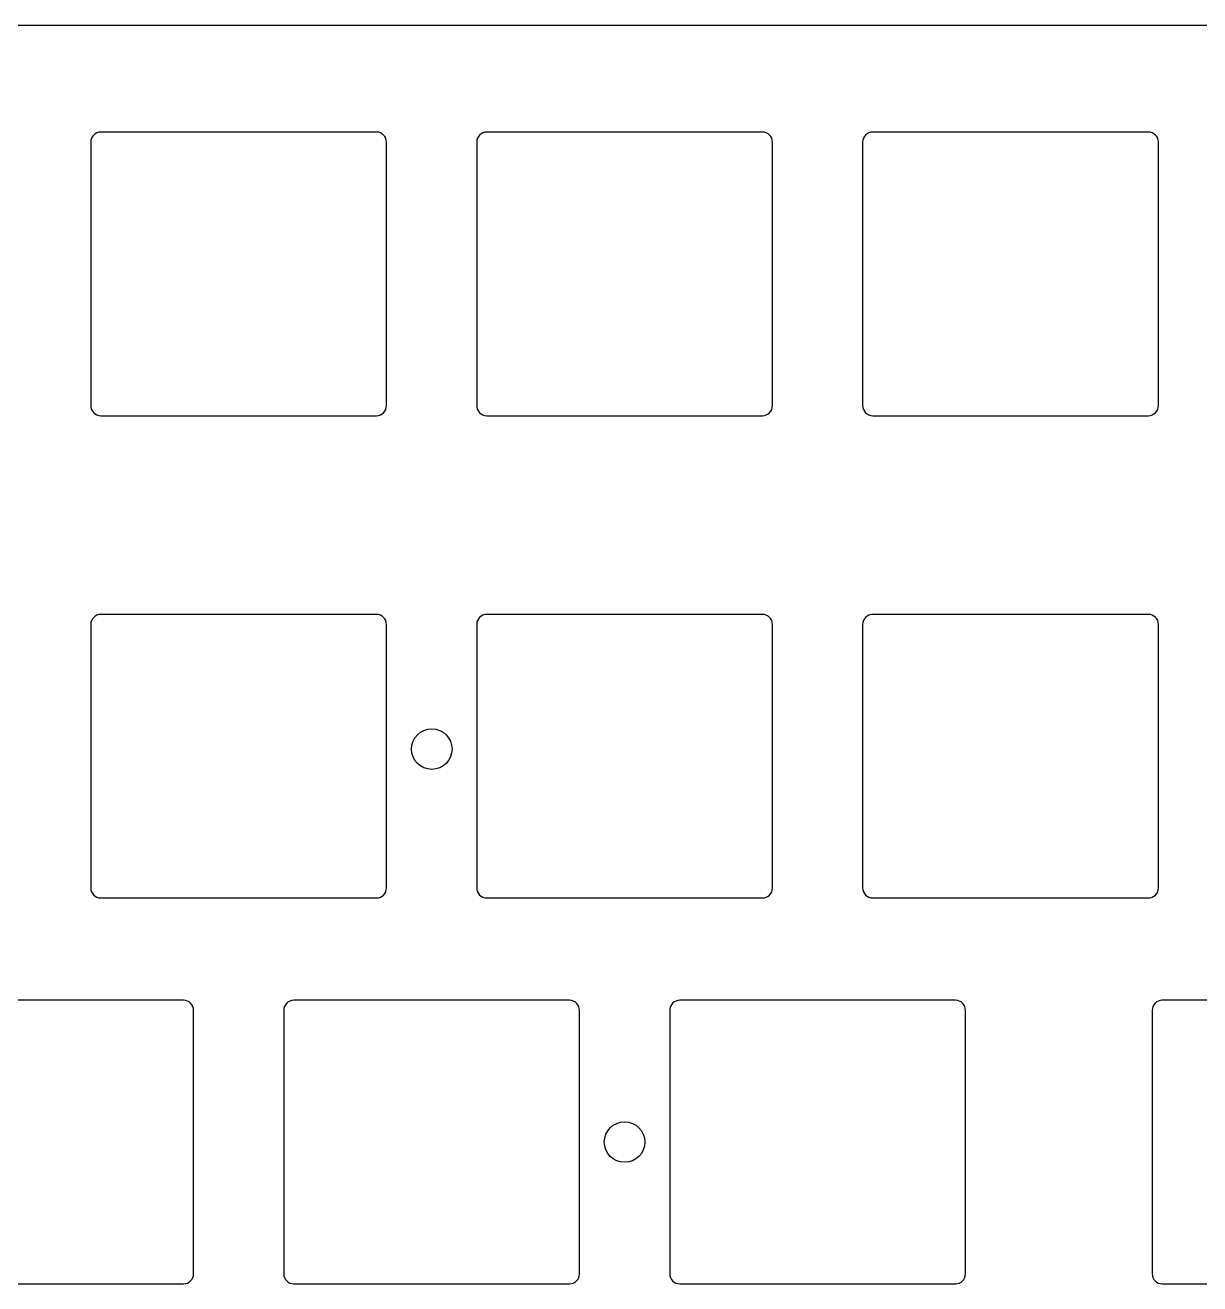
# Model space of a CAD drawing. Header units: millimetres. Extents: x -11 to 340, y -118 to 18.
# Drawn here: x 199 to 257, y -49.9 to 12.3 of the extents above; entities that cross this region are included whole.
import ezdxf

# ---------------------------------------------------------------- set-up
doc = ezdxf.new("R2010")
doc.units = ezdxf.units.MM
doc.header["$MEASUREMENT"] = 0
doc.layers.get('0').update_dxf_attribs({"linetype": 'CONTINUOUS'})
doc.layers.add('BLACK', color=7, linetype='CONTINUOUS')

msp = doc.modelspace()

# ---------------------------------------------------------------- linework, layer by layer
for points in [[(202.25, 6.5), (202.25, -6.5, 0.414212391), (202.75, -7), (216.35, -7, 0.414213562), (216.85, -6.5), (216.85, 6.5, 0.414213562), (216.35, 7), (202.75, 7, 0.414212391)], [(221.3, 6.5), (221.3, -6.5, 0.414212391), (221.8, -7), (235.4, -7, 0.414213562), (235.9, -6.5), (235.9, 6.5, 0.414213562), (235.4, 7), (221.8, 7, 0.414212391)], [(240.35, 6.5), (240.35, -6.5, 0.414212391), (240.85, -7), (254.45, -7, 0.414213562), (254.95, -6.5), (254.95, 6.5, 0.414213562), (254.45, 7), (240.85, 7, 0.414212391)], [(240.35, -17.3125), (240.35, -30.3125, 0.414212391), (240.85, -30.8125), (254.45, -30.8125, 0.414213562), (254.95, -30.3125), (254.95, -17.3125, 0.414213562), (254.45, -16.8125), (240.85, -16.8125, 0.414212391)], [(254.6375, -36.3625), (254.6375, -49.3625, 0.414212391), (255.1375, -49.8625), (268.7375, -49.8625, 0.414213562), (269.2375, -49.3625), (269.2375, -36.3625, 0.414213562), (268.7375, -35.8625), (255.1375, -35.8625, 0.414212391)]]:
    msp.add_lwpolyline(points, format="xyb", close=True)
at = {"layer": 'BLACK', "linetype": 'Continuous'}
for p, q in [((172.55, 12.28), (300.3125, 12.28)), ((202.25, -17.3125), (202.25, -30.3125)), ((216.35, -16.8125), (202.75, -16.8125)), ((216.85, -30.3125), (216.85, -17.3125)), ((221.3, -17.3125), (221.3, -30.3125)), ((235.4, -16.8125), (221.8, -16.8125)), ((235.9, -30.3125), (235.9, -17.3125)), ((202.75, -30.8125), (216.35, -30.8125)), ((221.8, -30.8125), (235.4, -30.8125)), ((206.825, -35.8625), (193.225, -35.8625)), ((225.875, -35.8625), (212.275, -35.8625)), ((244.925, -35.8625), (231.325, -35.8625)), ((207.325, -49.3625), (207.325, -36.3625)), ((211.775, -36.3625), (211.775, -49.3625)), ((226.375, -49.3625), (226.375, -36.3625)), ((230.825, -36.3625), (230.825, -49.3625)), ((245.425, -49.3625), (245.425, -36.3625)), ((193.225, -49.8625), (206.825, -49.8625)), ((212.275, -49.8625), (225.875, -49.8625)), ((231.325, -49.8625), (244.925, -49.8625))]:
    msp.add_line(p, q, dxfattribs=at)
at = {"layer": 'BLACK'}
for centre in [(219.0842, -23.4625), (228.6, -42.8625)]:
    msp.add_circle(centre, 1, dxfattribs=at)
for centre, start, end in [((202.75, -17.3125), 90, 180), ((216.35, -17.3125), 0, 90), ((221.8, -17.3125), 90, 180), ((235.4, -17.3125), 0, 90), ((202.75, -30.3125), 180, 270), ((216.35, -30.3125), 270, 0), ((221.8, -30.3125), 180, 270), ((235.4, -30.3125), 270, 0), ((206.825, -36.3625), 0, 90), ((212.275, -36.3625), 90, 180), ((225.875, -36.3625), 0, 90), ((231.325, -36.3625), 90, 180), ((244.925, -36.3625), 0, 90), ((206.825, -49.3625), 270, 0), ((212.275, -49.3625), 180, 270), ((225.875, -49.3625), 270, 0), ((231.325, -49.3625), 180, 270), ((244.925, -49.3625), 270, 0)]:
    msp.add_arc(centre, 0.5, start, end, dxfattribs=at)

doc.saveas('drawing.dxf')
